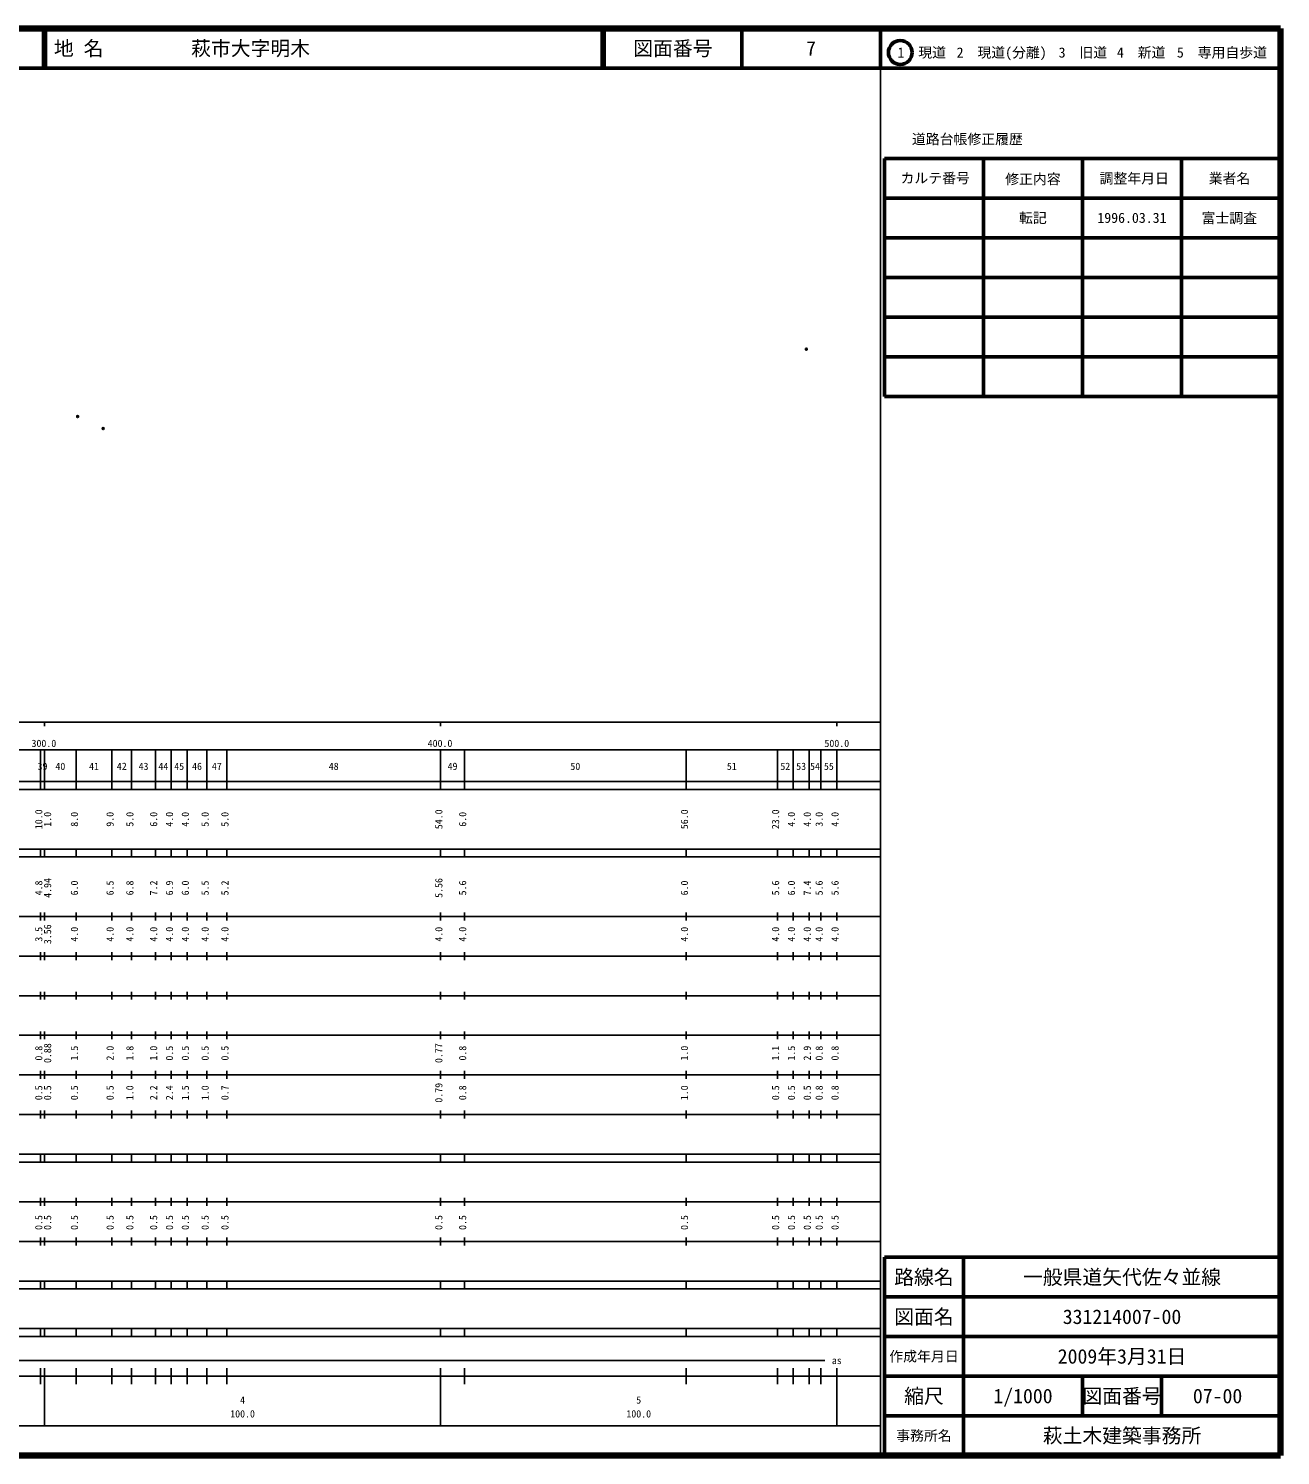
# Model space of a CAD drawing. Units: millimetres on the paper. Extents: x 40 to 680, y 20 to 380.
# Drawn here: x 364 to 680, y 20 to 380 of the extents above; entities that cross this region are included whole.
import ezdxf
from ezdxf.enums import TextEntityAlignment as Align

# ---------------------------------------------------------------- set-up
doc = ezdxf.new("R2010")
doc.units = ezdxf.units.MM
doc.header["$PDMODE"] = 32
doc.header["$PDSIZE"] = 0.5
doc.layers.add('M-OTRS', color=6, linetype='Continuous')
doc.layers.add('M-TTL-TXT', color=7, linetype='Continuous')
for name, color, linetype, lineweight in [('M-TTL', 2, 'Continuous', 140), ('M-TTL-BAND', 7, 'Continuous', 25), ('M-TTL-FRAM', 2, 'Continuous', 50), ('M-TTL-LINE', 7, 'Continuous', 50)]:
    doc.layers.add(name, color=color, linetype=linetype, lineweight=lineweight)
doc.styles.add('ＭＳ ゴシック', font='')
doc.styles.get('ＭＳ ゴシック').set_extended_font_data('MS Gothic')

msp = doc.modelspace()

# ---------------------------------------------------------------- linework, layer by layer
at = {"layer": 'M-OTRS'}
for p in [(560.311, 299.099), (376.368, 282.116), (382.808, 279.063)]:
    msp.add_point(p, dxfattribs=at)
at = {"layer": 'M-TTL'}
for p, q in [((680, 380), (40, 380)), ((680, 20), (680, 380)), ((40, 20), (680, 20))]:
    msp.add_line(p, q, dxfattribs=at)
at = {"layer": 'M-TTL-BAND'}
for p, q in [((579, 20), (579, 370)), ((40, 205), (579, 205)), ((368, 205), (368, 204)), ((468, 205), (468, 204)), ((568, 205), (568, 204)), ((68, 198), (579, 198)), ((367, 188), (367, 198)), ((368, 188), (368, 198)), ((376, 188), (376, 198)), ((385, 188), (385, 198)), ((390, 188), (390, 198)), ((396, 188), (396, 198)), ((400, 188), (400, 198)), ((404, 188), (404, 198)), ((409, 188), (409, 198)), ((414, 188), (414, 198)), ((468, 188), (468, 198)), ((474, 188), (474, 198)), ((530, 188), (530, 198)), ((553, 188), (553, 198)), ((557, 188), (557, 198)), ((561, 188), (561, 198)), ((564, 188), (564, 198)), ((568, 188), (568, 198)), ((40, 190), (579, 190)), ((40, 188), (579, 188)), ((40, 173), (579, 173)), ((367, 171), (367, 173)), ((368, 171), (368, 173)), ((376, 171), (376, 173)), ((385, 171), (385, 173)), ((390, 171), (390, 173)), ((396, 171), (396, 173)), ((400, 171), (400, 173)), ((404, 171), (404, 173)), ((409, 171), (409, 173)), ((414, 171), (414, 173)), ((468, 171), (468, 173)), ((474, 171), (474, 173)), ((530, 171), (530, 173)), ((553, 171), (553, 173)), ((557, 171), (557, 173)), ((561, 171), (561, 173)), ((564, 171), (564, 173)), ((568, 171), (568, 173)), ((40, 171), (579, 171)), ((40, 156), (579, 156)), ((367, 155), (367, 157)), ((368, 155), (368, 157)), ((376, 155), (376, 157)), ((385, 155), (385, 157)), ((390, 155), (390, 157)), ((396, 155), (396, 157)), ((400, 155), (400, 157)), ((404, 155), (404, 157)), ((409, 155), (409, 157)), ((414, 155), (414, 157)), ((468, 155), (468, 157)), ((474, 155), (474, 157)), ((530, 155), (530, 157)), ((553, 155), (553, 157)), ((557, 155), (557, 157)), ((561, 155), (561, 157)), ((564, 155), (564, 157)), ((568, 155), (568, 157)), ((46, 146), (579, 146)), ((367, 145), (367, 147)), ((368, 145), (368, 147)), ((376, 145), (376, 147)), ((385, 145), (385, 147)), ((390, 145), (390, 147)), ((396, 145), (396, 147)), ((400, 145), (400, 147)), ((404, 145), (404, 147)), ((409, 145), (409, 147)), ((414, 145), (414, 147)), ((468, 145), (468, 147)), ((474, 145), (474, 147)), ((530, 145), (530, 147)), ((553, 145), (553, 147)), ((557, 145), (557, 147)), ((561, 145), (561, 147)), ((564, 145), (564, 147)), ((568, 145), (568, 147)), ((367, 135), (367, 137)), ((368, 135), (368, 137)), ((376, 135), (376, 137)), ((385, 135), (385, 137)), ((390, 135), (390, 137)), ((396, 135), (396, 137)), ((400, 135), (400, 137)), ((404, 135), (404, 137)), ((409, 135), (409, 137)), ((414, 135), (414, 137)), ((468, 135), (468, 137)), ((474, 135), (474, 137)), ((530, 135), (530, 137)), ((553, 135), (553, 137)), ((557, 135), (557, 137)), ((561, 135), (561, 137)), ((564, 135), (564, 137)), ((568, 135), (568, 137)), ((52, 136), (579, 136)), ((46, 126), (579, 126)), ((367, 125), (367, 127)), ((368, 125), (368, 127)), ((376, 125), (376, 127)), ((385, 125), (385, 127)), ((390, 125), (390, 127)), ((396, 125), (396, 127)), ((400, 125), (400, 127)), ((404, 125), (404, 127)), ((409, 125), (409, 127)), ((414, 125), (414, 127)), ((468, 125), (468, 127)), ((474, 125), (474, 127)), ((530, 125), (530, 127)), ((553, 125), (553, 127)), ((557, 125), (557, 127)), ((561, 125), (561, 127)), ((564, 125), (564, 127)), ((568, 125), (568, 127)), ((52, 116), (579, 116)), ((367, 115), (367, 117)), ((368, 115), (368, 117)), ((376, 115), (376, 117)), ((385, 115), (385, 117)), ((390, 115), (390, 117)), ((396, 115), (396, 117)), ((400, 115), (400, 117)), ((404, 115), (404, 117)), ((409, 115), (409, 117)), ((414, 115), (414, 117)), ((468, 115), (468, 117)), ((474, 115), (474, 117)), ((530, 115), (530, 117)), ((553, 115), (553, 117)), ((557, 115), (557, 117)), ((561, 115), (561, 117)), ((564, 115), (564, 117)), ((568, 115), (568, 117)), ((46, 106), (579, 106)), ((367, 105), (367, 107)), ((368, 105), (368, 107)), ((376, 105), (376, 107)), ((385, 105), (385, 107)), ((390, 105), (390, 107)), ((396, 105), (396, 107)), ((400, 105), (400, 107)), ((404, 105), (404, 107)), ((409, 105), (409, 107)), ((414, 105), (414, 107)), ((468, 105), (468, 107)), ((474, 105), (474, 107)), ((530, 105), (530, 107)), ((553, 105), (553, 107)), ((557, 105), (557, 107)), ((561, 105), (561, 107)), ((564, 105), (564, 107)), ((568, 105), (568, 107)), ((40, 96), (579, 96)), ((40, 94), (579, 94)), ((367, 94), (367, 96)), ((368, 94), (368, 96)), ((376, 94), (376, 96)), ((385, 94), (385, 96)), ((390, 94), (390, 96)), ((396, 94), (396, 96)), ((400, 94), (400, 96)), ((404, 94), (404, 96)), ((409, 94), (409, 96)), ((414, 94), (414, 96)), ((468, 94), (468, 96)), ((474, 94), (474, 96)), ((530, 94), (530, 96)), ((553, 94), (553, 96)), ((557, 94), (557, 96)), ((561, 94), (561, 96)), ((564, 94), (564, 96)), ((568, 94), (568, 96)), ((49, 84), (579, 84)), ((367, 83), (367, 85)), ((368, 83), (368, 85)), ((376, 83), (376, 85)), ((385, 83), (385, 85)), ((390, 83), (390, 85)), ((396, 83), (396, 85)), ((400, 83), (400, 85)), ((404, 83), (404, 85)), ((409, 83), (409, 85)), ((414, 83), (414, 85)), ((468, 83), (468, 85)), ((474, 83), (474, 85)), ((530, 83), (530, 85)), ((553, 83), (553, 85)), ((557, 83), (557, 85)), ((561, 83), (561, 85)), ((564, 83), (564, 85)), ((568, 83), (568, 85)), ((40, 74), (579, 74)), ((367, 73), (367, 75)), ((368, 73), (368, 75)), ((376, 73), (376, 75)), ((385, 73), (385, 75)), ((390, 73), (390, 75)), ((396, 73), (396, 75)), ((400, 73), (400, 75)), ((404, 73), (404, 75)), ((409, 73), (409, 75)), ((414, 73), (414, 75)), ((468, 73), (468, 75)), ((474, 73), (474, 75)), ((530, 73), (530, 75)), ((553, 73), (553, 75)), ((557, 73), (557, 75)), ((561, 73), (561, 75)), ((564, 73), (564, 75)), ((568, 73), (568, 75)), ((40, 64), (579, 64)), ((40, 62), (579, 62)), ((367, 62), (367, 64)), ((368, 62), (368, 64)), ((376, 62), (376, 64)), ((385, 62), (385, 64)), ((390, 62), (390, 64)), ((396, 62), (396, 64)), ((400, 62), (400, 64)), ((404, 62), (404, 64)), ((409, 62), (409, 64)), ((414, 62), (414, 64)), ((468, 62), (468, 64)), ((474, 62), (474, 64)), ((530, 62), (530, 64)), ((553, 62), (553, 64)), ((557, 62), (557, 64)), ((561, 62), (561, 64)), ((564, 62), (564, 64)), ((568, 62), (568, 64)), ((40, 52), (579, 52)), ((367, 50), (367, 52)), ((368, 50), (368, 52)), ((376, 50), (376, 52)), ((385, 50), (385, 52)), ((390, 50), (390, 52)), ((396, 50), (396, 52)), ((400, 50), (400, 52)), ((404, 50), (404, 52)), ((409, 50), (409, 52)), ((414, 50), (414, 52)), ((468, 50), (468, 52)), ((474, 50), (474, 52)), ((530, 50), (530, 52)), ((553, 50), (553, 52)), ((557, 50), (557, 52)), ((561, 50), (561, 52)), ((564, 50), (564, 52)), ((568, 50), (568, 52)), ((40, 50), (579, 50)), ((71, 44), (565, 44)), ((40, 40), (579, 40)), ((367, 38), (367, 42)), ((368, 27.5), (368, 42)), ((376, 38), (376, 42)), ((385, 38), (385, 42)), ((390, 38), (390, 42)), ((396, 38), (396, 42)), ((400, 38), (400, 42)), ((404, 38), (404, 42)), ((409, 38), (409, 42)), ((414, 38), (414, 42)), ((468, 27.5), (468, 42)), ((474, 38), (474, 42)), ((530, 38), (530, 42)), ((553, 38), (553, 42)), ((557, 38), (557, 42)), ((561, 38), (561, 42)), ((564, 38), (564, 42)), ((568, 27.5), (568, 42)), ((68, 27.5), (579, 27.5))]:
    msp.add_line(p, q, dxfattribs=at)
at = {"layer": 'M-TTL-FRAM'}
for p, q in [((580, 347.197), (580, 287.197)), ((580, 347.197), (680, 347.197)), ((580, 287.197), (680, 287.197)), ((680, 70), (580, 70)), ((580, 70), (580, 20))]:
    msp.add_line(p, q, dxfattribs=at)
at = {"layer": 'M-TTL-LINE'}
for p, q in [((367.75, 380), (367.75, 370)), ((368.25, 380), (368.25, 370)), ((508.747, 380), (508.747, 370)), ((509.247, 380), (509.247, 370)), ((543.997, 380), (543.997, 370)), ((579, 380), (579, 370)), ((40, 370), (680, 370)), ((605, 347.197), (605, 287.197)), ((630, 347.197), (630, 287.197)), ((655, 347.197), (655, 287.197)), ((580, 337.197), (680, 337.197)), ((580, 327.197), (680, 327.197)), ((580, 317.197), (680, 317.197)), ((580, 307.197), (680, 307.197)), ((580, 297.197), (680, 297.197)), ((600, 70), (600, 20)), ((680, 60), (580, 60)), ((680, 50), (580, 50)), ((680, 40), (580, 40)), ((630, 40), (630, 30)), ((650, 40), (650, 30)), ((680, 30), (580, 30))]:
    msp.add_line(p, q, dxfattribs=at)
msp.add_circle((584.031, 373.958), 3, dxfattribs=at)

# ---------------------------------------------------------------- texts
at = {"layer": 'M-TTL-BAND', "style": 'ＭＳ ゴシック'}
for s, p in [('300.0', (367.844, 198.195)), ('400.0', (467.844, 198.195)), ('500.0', (568, 198.195)), ('39', (367.5, 192.405)), ('40', (372, 192.405)), ('41', (380.5, 192.405)), ('42', (387.5, 192.405)), ('43', (393, 192.405)), ('44', (398, 192.405)), ('45', (402, 192.405)), ('46', (406.5, 192.405)), ('47', (411.5, 192.405)), ('48', (441, 192.405)), ('49', (471, 192.405)), ('50', (502, 192.405)), ('51', (541.5, 192.405)), ('52', (555, 192.405)), ('53', (559, 192.405)), ('54', (562.5, 192.405)), ('55', (566, 192.405)), ('as', (568, 42.5)), ('4', (418, 32.523)), ('5', (518, 32.523)), ('100.0', (418, 29.033)), ('100.0', (518, 29.033))]:
    msp.add_text(s, height=1.833, dxfattribs=at).set_placement(p, align=Align.BOTTOM_CENTER)
for s, p in [('10.0', (368, 180.5)), ('1.0', (370.232, 180.5)), ('8.0', (377, 180.5)), ('9.0', (386, 180.5)), ('5.0', (391, 180.5)), ('6.0', (397, 180.5)), ('4.0', (401, 180.5)), ('4.0', (405, 180.5)), ('5.0', (410, 180.5)), ('5.0', (415, 180.5)), ('54.0', (469, 180.5)), ('6.0', (475, 180.5)), ('56.0', (531, 180.5)), ('23.0', (554, 180.5)), ('4.0', (558, 180.5)), ('4.0', (562, 180.5)), ('3.0', (565, 180.5)), ('4.0', (569, 180.5)), ('4.8', (368, 163.174)), ('4.94', (370.232, 163.174)), ('6.0', (377, 163.174)), ('6.5', (386, 163.174)), ('6.8', (391, 163.174)), ('7.2', (397, 163.174)), ('6.9', (401, 163.174)), ('6.0', (405, 163.174)), ('5.5', (410, 163.174)), ('5.2', (415, 163.174)), ('5.56', (469, 163.174)), ('5.6', (475, 163.174)), ('6.0', (531, 163.174)), ('5.6', (554, 163.174)), ('6.0', (558, 163.174)), ('7.4', (562, 163.174)), ('5.6', (565, 163.174)), ('5.6', (569, 163.174)), ('3.5', (368, 151.5)), ('3.56', (370.232, 151.5)), ('4.0', (377, 151.5)), ('4.0', (386, 151.5)), ('4.0', (391, 151.5)), ('4.0', (397, 151.5)), ('4.0', (401, 151.5)), ('4.0', (405, 151.5)), ('4.0', (410, 151.5)), ('4.0', (415, 151.5)), ('4.0', (469, 151.5)), ('4.0', (475, 151.5)), ('4.0', (531, 151.5)), ('4.0', (554, 151.5)), ('4.0', (558, 151.5)), ('4.0', (562, 151.5)), ('4.0', (565, 151.5)), ('4.0', (569, 151.5)), ('0.8', (368, 121.5)), ('0.88', (370.232, 121.5)), ('1.5', (377, 121.5)), ('2.0', (386, 121.5)), ('1.8', (391, 121.5)), ('1.0', (397, 121.5)), ('0.5', (401, 121.5)), ('0.5', (405, 121.5)), ('0.5', (410, 121.5)), ('0.5', (415, 121.5)), ('0.77', (469, 121.5)), ('0.8', (475, 121.5)), ('1.0', (531, 121.5)), ('1.1', (554, 121.5)), ('1.5', (558, 121.5)), ('2.9', (562, 121.5)), ('0.8', (565, 121.5)), ('0.8', (569, 121.5)), ('0.5', (368, 111.5)), ('0.5', (370.232, 111.5)), ('0.5', (377, 111.5)), ('0.5', (386, 111.5)), ('1.0', (391, 111.5)), ('2.2', (397, 111.5)), ('2.4', (401, 111.5)), ('1.5', (405, 111.5)), ('1.0', (410, 111.5)), ('0.7', (415, 111.5)), ('0.79', (469, 111.5)), ('0.8', (475, 111.5)), ('1.0', (531, 111.5)), ('0.5', (554, 111.5)), ('0.5', (558, 111.5)), ('0.5', (562, 111.5)), ('0.8', (565, 111.5)), ('0.8', (569, 111.5)), ('0.5', (368, 78.764)), ('0.5', (370.232, 78.764)), ('0.5', (377, 78.764)), ('0.5', (386, 78.764)), ('0.5', (391, 78.764)), ('0.5', (397, 78.764)), ('0.5', (401, 78.764)), ('0.5', (405, 78.764)), ('0.5', (410, 78.764)), ('0.5', (415, 78.764)), ('0.5', (469, 78.764)), ('0.5', (475, 78.764)), ('0.5', (531, 78.764)), ('0.5', (554, 78.764)), ('0.5', (558, 78.764)), ('0.5', (562, 78.764)), ('0.5', (565, 78.764)), ('0.5', (569, 78.764))]:
    msp.add_text(s, height=1.833, rotation=90, dxfattribs=at).set_placement(p, align=Align.BOTTOM_CENTER)
at = {"layer": 'M-TTL-TXT', "style": 'ＭＳ ゴシック'}
for s, p in [('地 名', (370.38, 375)), ('萩市大字明木', (405.024, 375))]:
    msp.add_text(s, height=3.666, dxfattribs=at).set_placement(p, align=Align.MIDDLE_LEFT)
for s, height, p in [('図面番号', 3.666, (526.622, 375)), ('7', 3.666, (561.497, 375)), ('1\u3000現道', 2.566, (589.448, 373.958)), ('2\u3000現道(分離)', 2.566, (609.619, 373.958)), ('3\u3000旧道', 2.566, (630.121, 373.958)), ('4\u3000新道', 2.566, (644.824, 373.958)), ('5\u3000専用自歩道', 2.566, (665.228, 373.958)), ('道路台帳修正履歴', 2.566, (600.968, 352.113)), ('カルテ番号', 2.566, (592.839, 342.277)), ('修正内容', 2.566, (617.509, 342.023)), ('調整年月日', 2.566, (643.089, 342.197)), ('業者名', 2.566, (667.134, 342.197)), ('転記', 2.566, (617.5, 332.245)), ('1996.03.31', 2.566, (642.5, 332.245)), ('富士調査', 2.566, (667.077, 332.189)), ('路線名', 3.666, (590, 65)), ('路線名', 3.666, (590, 65)), ('一般県道矢代佐々並線', 3.666, (640, 65)), ('図面名', 3.666, (590, 55)), ('図面名', 3.666, (590, 55)), ('331214007-00', 3.666, (640, 55)), ('2009年3月31日', 3.666, (640, 45)), ('作成年月日', 2.566, (590, 45)), ('作成年月日', 2.566, (590, 45)), ('縮尺', 3.666, (590, 35)), ('縮尺', 3.666, (590, 35)), ('1/1000', 3.666, (615, 35)), ('図面番号', 3.666, (640, 35)), ('図面番号', 3.666, (640, 35)), ('07-00', 3.666, (664.125, 35)), ('事務所名', 2.566, (590, 25)), ('事務所名', 2.566, (590, 25)), ('萩土木建築事務所', 3.666, (640, 25))]:
    msp.add_text(s, height=height, dxfattribs=at).set_placement(p, align=Align.MIDDLE_CENTER)

doc.saveas('drawing.dxf')
